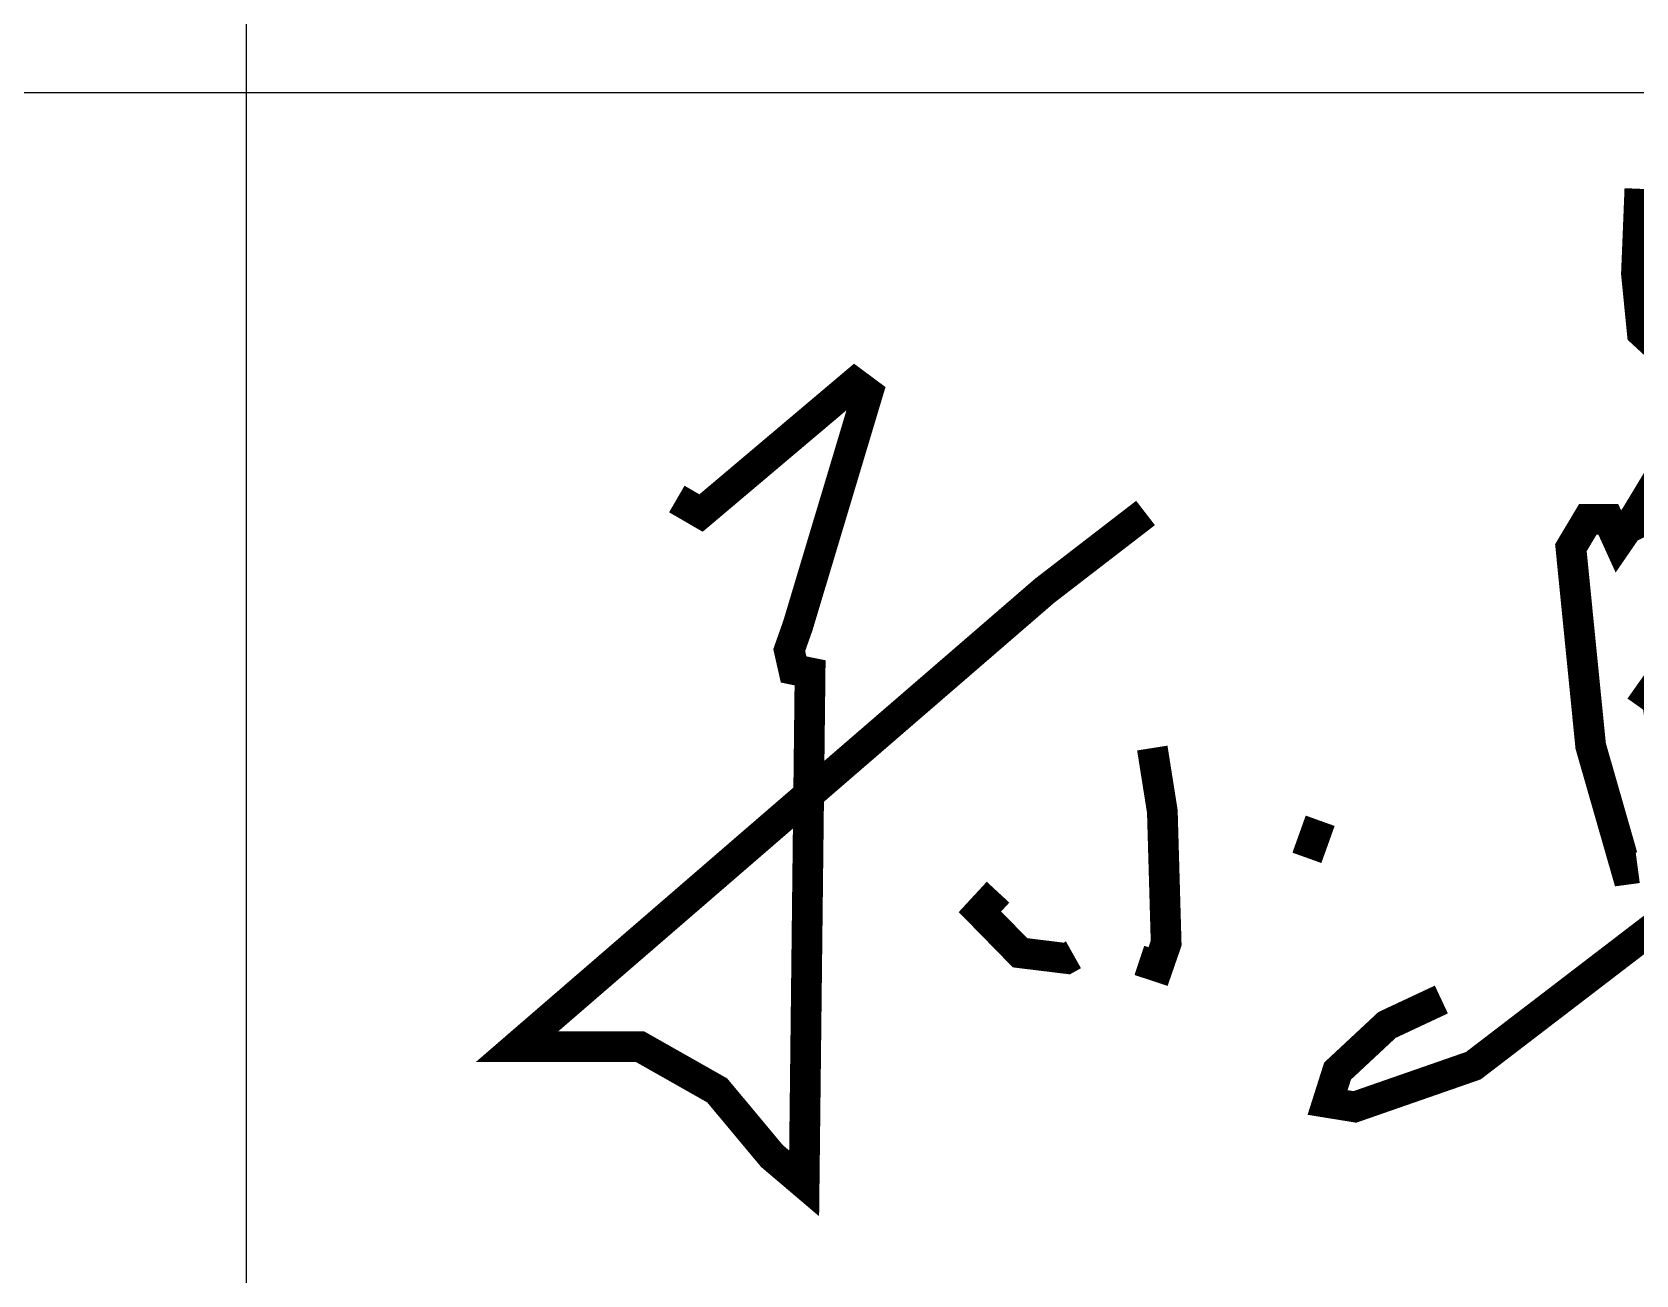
# Model space of a CAD drawing. Extents: x 69728788 to 149766163, y 20718153 to 43663798.
# Drawn here: x 74927742 to 74929901, y 21522097 to 21523769 of the extents above; entities that cross this region are included whole.
import ezdxf

# ---------------------------------------------------------------- set-up
doc = ezdxf.new("R2010")
doc.units = 0
doc.header["$LTSCALE"] = 1000
doc.header["$MEASUREMENT"] = 0
doc.layers.get('0').update_dxf_attribs({"linetype": 'CONTINUOUS'})
doc.layers.add('修改', color=7, linetype='CONTINUOUS', lineweight=20)
doc.layers.add('图框', color=253, linetype='CONTINUOUS')

# ---------------------------------------------------------------- blocks, each defined once
blk = doc.blocks.new('5555')
at = {"layer": '修改', "color": 1, "const_width": 750}
for points in [[(2546225, -869415), (2546141, -871490), (2546284, -872921), (2546892, -873483), (2547353, -873421), (2548330, -873265), (2548330, -873265), (2548464, -873530), (2546131, -877395), (2545700, -878022), (2545455, -877483), (2544954, -877483), (2544541, -878175), (2545024, -883015), (2545889, -886026), (2545889, -886026), (2546173, -885988)], [(2522716, -876986), (2523307, -877329), (2527057, -874161), (2527376, -874398), (2525673, -880071), (2525460, -880674), (2525567, -881147), (2525969, -881229), (2525824, -893691), (2525038, -893023), (2523701, -891421), (2521816, -890353), (2518817, -890353), (2531694, -879226), (2534158, -877327)], [(2545915, -877708), (2547248, -877032), (2549110, -876828), (2549966, -876910), (2549748, -877820), (2548171, -884205), (2547736, -884097)], [(2546228, -882073), (2547016, -880960), (2547777, -880131), (2547900, -879412), (2547628, -878692), (2547071, -879588), (2546679, -882105), (2546773, -882759), (2547300, -882759), (2548474, -882399), (2548609, -882432)], [(2541379, -889203), (2540053, -889824), (2538845, -890950), (2538602, -891716), (2539269, -891824), (2542160, -890818), (2549533, -885171), (2551342, -883541), (2553086, -881169)], [(2534323, -883065), (2534568, -884614), (2534661, -887828), (2534463, -888399), (2534008, -888248)], [(2538421, -884840), (2538097, -885745)], [(2530557, -886583), (2530115, -887061), (2531094, -888062), (2532236, -888202), (2532236, -888202), (2532398, -888111)]]:
    blk.add_lwpolyline(points, dxfattribs=at)

msp = doc.modelspace()

# ---------------------------------------------------------------- linework, layer by layer
at = {"layer": '图框', "color": 0}
msp.add_line((74922055.1, 21523687.7), (74931068.9, 21523687.7), dxfattribs=at)
msp.add_line((74922055.1, 21523687.7), (74931068.9, 21523687.7), dxfattribs=at)
for points in [[(74928031.1, 21523687.7), (74928031.1, 21525181.7)], [(74928031.1, 21515022.5), (74928031.1, 21523687.7)]]:
    msp.add_lwpolyline(points, dxfattribs=at)

# ---------------------------------------------------------------- block references
at = {"xscale": 0.05512500554323196, "yscale": 0.05512499995529652, "zscale": 0.05512499999999999}
msp.add_blockref('5555', (74789545.3, 21571484.6), dxfattribs=at)

doc.saveas('drawing.dxf')
